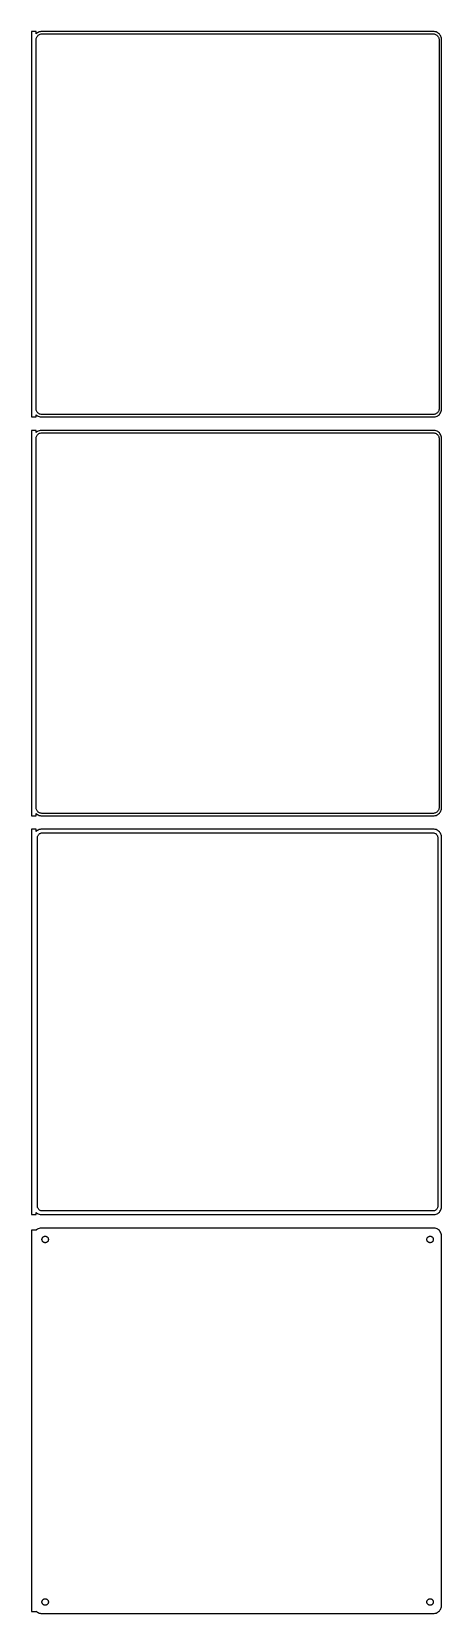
# Model space of a CAD drawing. Header units: metres. Extents: x -136 to 135, y 929 to 1975.
import ezdxf

# ---------------------------------------------------------------- set-up
doc = ezdxf.new("R2010")
doc.units = ezdxf.units.M

msp = doc.modelspace()

# ---------------------------------------------------------------- linework, layer by layer
for p, q in [((-133.5, 1975.49), (-136.5, 1975.49)), ((-136.5, 1975.49), (-136.5, 1720.51)), ((-133.5, 1974.06), (-133.5, 1975.49)), ((-133.187, 1974.35), (-133.5, 1974.06)), ((-133.5, 1970), (-133.468, 1970.5)), ((-133.5, 1726), (-133.5, 1970)), ((-133.468, 1970.5), (-133.374, 1970.99)), ((-133.374, 1970.99), (-133.219, 1971.47)), ((-133.219, 1971.47), (-133.005, 1971.93)), ((-132.679, 1974.72), (-133.187, 1974.35)), ((-133.005, 1971.93), (-132.736, 1972.35)), ((-132.736, 1972.35), (-132.416, 1972.74)), ((-132.129, 1975.02), (-132.679, 1974.72)), ((-132.416, 1972.74), (-132.05, 1973.08)), ((-131.545, 1975.26), (-132.129, 1975.02)), ((-132.05, 1973.08), (-131.643, 1973.38)), ((-131.643, 1973.38), (-131.203, 1973.62)), ((-130.937, 1975.41), (-131.545, 1975.26)), ((-131.203, 1973.62), (-130.736, 1973.8)), ((-130.314, 1975.49), (-130.937, 1975.41)), ((-130.736, 1973.8), (-130.25, 1973.93)), ((130.314, 1975.49), (-130.314, 1975.49)), ((-130.25, 1973.93), (-129.751, 1973.99)), ((-129.751, 1973.99), (129.751, 1973.99)), ((129.751, 1973.99), (130.25, 1973.93)), ((130.25, 1973.93), (130.736, 1973.8)), ((130.937, 1975.41), (130.314, 1975.49)), ((130.736, 1973.8), (131.203, 1973.62)), ((131.545, 1975.26), (130.937, 1975.41)), ((131.203, 1973.62), (131.643, 1973.38)), ((132.129, 1975.02), (131.545, 1975.26)), ((131.643, 1973.38), (132.05, 1973.08)), ((132.05, 1973.08), (132.416, 1972.74)), ((132.679, 1974.72), (132.129, 1975.02)), ((132.416, 1972.74), (132.736, 1972.35)), ((133.187, 1974.35), (132.679, 1974.72)), ((132.736, 1972.35), (133.005, 1971.93)), ((133.005, 1971.93), (133.219, 1971.47)), ((133.645, 1973.92), (133.187, 1974.35)), ((133.219, 1971.47), (133.374, 1970.99)), ((133.374, 1970.99), (133.468, 1970.5)), ((133.468, 1970.5), (133.5, 1970)), ((133.5, 1970), (133.5, 1726)), ((134.045, 1973.44), (133.645, 1973.92)), ((134.382, 1972.91), (134.045, 1973.44)), ((134.649, 1972.34), (134.382, 1972.91)), ((134.843, 1971.74), (134.649, 1972.34)), ((134.961, 1971.13), (134.843, 1971.74)), ((135, 1970.5), (134.961, 1971.13)), ((135, 1725.5), (135, 1970.5)), ((-136.5, 1720.51), (-133.5, 1720.51)), ((-133.468, 1725.5), (-133.5, 1726)), ((-133.5, 1721.94), (-133.187, 1721.65)), ((-133.5, 1720.51), (-133.5, 1721.94)), ((-133.374, 1725.01), (-133.468, 1725.5)), ((-133.219, 1724.53), (-133.374, 1725.01)), ((-133.005, 1724.07), (-133.219, 1724.53)), ((-133.187, 1721.65), (-132.679, 1721.28)), ((-132.736, 1723.65), (-133.005, 1724.07)), ((-132.416, 1723.26), (-132.736, 1723.65)), ((-132.679, 1721.28), (-132.129, 1720.98)), ((-132.05, 1722.92), (-132.416, 1723.26)), ((-132.129, 1720.98), (-131.545, 1720.74)), ((-131.643, 1722.62), (-132.05, 1722.92)), ((-131.203, 1722.38), (-131.643, 1722.62)), ((-131.545, 1720.74), (-130.937, 1720.59)), ((-130.736, 1722.2), (-131.203, 1722.38)), ((-130.937, 1720.59), (-130.314, 1720.51)), ((-130.25, 1722.07), (-130.736, 1722.2)), ((-130.314, 1720.51), (130.314, 1720.51)), ((-129.751, 1722.01), (-130.25, 1722.07)), ((129.751, 1722.01), (-129.751, 1722.01)), ((130.25, 1722.07), (129.751, 1722.01)), ((130.736, 1722.2), (130.25, 1722.07)), ((130.314, 1720.51), (130.937, 1720.59)), ((131.203, 1722.38), (130.736, 1722.2)), ((130.937, 1720.59), (131.545, 1720.74)), ((131.643, 1722.62), (131.203, 1722.38)), ((131.545, 1720.74), (132.129, 1720.98)), ((132.05, 1722.92), (131.643, 1722.62)), ((132.416, 1723.26), (132.05, 1722.92)), ((132.129, 1720.98), (132.679, 1721.28)), ((132.736, 1723.65), (132.416, 1723.26)), ((132.679, 1721.28), (133.187, 1721.65)), ((133.005, 1724.07), (132.736, 1723.65)), ((133.219, 1724.53), (133.005, 1724.07)), ((133.187, 1721.65), (133.645, 1722.08)), ((133.374, 1725.01), (133.219, 1724.53)), ((133.468, 1725.5), (133.374, 1725.01)), ((133.5, 1726), (133.468, 1725.5)), ((133.645, 1722.08), (134.045, 1722.56)), ((134.045, 1722.56), (134.382, 1723.09)), ((134.382, 1723.09), (134.649, 1723.66)), ((134.649, 1723.66), (134.843, 1724.26)), ((134.843, 1724.26), (134.961, 1724.87)), ((134.961, 1724.87), (135, 1725.5)), ((-133.5, 1711.49), (-136.5, 1711.49)), ((-136.5, 1711.49), (-136.5, 1456.51)), ((-133.5, 1710.06), (-133.5, 1711.49)), ((-133.187, 1710.35), (-133.5, 1710.06)), ((-133.468, 1706.5), (-133.374, 1706.99)), ((-133.374, 1706.99), (-133.219, 1707.47)), ((-133.219, 1707.47), (-133.005, 1707.93)), ((-132.679, 1710.72), (-133.187, 1710.35)), ((-133.005, 1707.93), (-132.736, 1708.35)), ((-132.736, 1708.35), (-132.416, 1708.74)), ((-132.129, 1711.02), (-132.679, 1710.72)), ((-132.416, 1708.74), (-132.05, 1709.08)), ((-131.545, 1711.26), (-132.129, 1711.02)), ((-132.05, 1709.08), (-131.643, 1709.38)), ((-131.643, 1709.38), (-131.203, 1709.62)), ((-130.937, 1711.41), (-131.545, 1711.26)), ((-131.203, 1709.62), (-130.736, 1709.8)), ((-130.314, 1711.49), (-130.937, 1711.41)), ((-130.736, 1709.8), (-130.25, 1709.93)), ((130.314, 1711.49), (-130.314, 1711.49)), ((-130.25, 1709.93), (-129.751, 1709.99)), ((-129.751, 1709.99), (129.751, 1709.99)), ((129.751, 1709.99), (130.25, 1709.93)), ((130.25, 1709.93), (130.736, 1709.8)), ((130.937, 1711.41), (130.314, 1711.49)), ((130.736, 1709.8), (131.203, 1709.62)), ((131.545, 1711.26), (130.937, 1711.41)), ((131.203, 1709.62), (131.643, 1709.38)), ((132.129, 1711.02), (131.545, 1711.26)), ((131.643, 1709.38), (132.05, 1709.08)), ((132.05, 1709.08), (132.416, 1708.74)), ((132.679, 1710.72), (132.129, 1711.02)), ((132.416, 1708.74), (132.736, 1708.35)), ((133.187, 1710.35), (132.679, 1710.72)), ((132.736, 1708.35), (133.005, 1707.93)), ((133.005, 1707.93), (133.219, 1707.47)), ((133.645, 1709.92), (133.187, 1710.35)), ((133.219, 1707.47), (133.374, 1706.99)), ((133.374, 1706.99), (133.468, 1706.5)), ((134.045, 1709.44), (133.645, 1709.92)), ((134.382, 1708.91), (134.045, 1709.44)), ((134.649, 1708.34), (134.382, 1708.91)), ((134.843, 1707.74), (134.649, 1708.34)), ((134.961, 1707.13), (134.843, 1707.74)), ((135, 1706.5), (134.961, 1707.13)), ((-133.5, 1706), (-133.468, 1706.5)), ((-133.5, 1462), (-133.5, 1706)), ((133.468, 1706.5), (133.5, 1706)), ((133.5, 1706), (133.5, 1462)), ((135, 1461.5), (135, 1706.5)), ((-136.5, 1456.51), (-133.5, 1456.51)), ((-133.468, 1461.5), (-133.5, 1462)), ((-133.5, 1457.94), (-133.187, 1457.65)), ((-133.5, 1456.51), (-133.5, 1457.94)), ((-133.374, 1461.01), (-133.468, 1461.5)), ((-133.219, 1460.53), (-133.374, 1461.01)), ((-133.005, 1460.07), (-133.219, 1460.53)), ((-133.187, 1457.65), (-132.679, 1457.28)), ((-132.736, 1459.65), (-133.005, 1460.07)), ((-132.416, 1459.26), (-132.736, 1459.65)), ((-132.679, 1457.28), (-132.129, 1456.98)), ((-132.05, 1458.92), (-132.416, 1459.26)), ((-132.129, 1456.98), (-131.545, 1456.74)), ((-131.643, 1458.62), (-132.05, 1458.92)), ((-131.203, 1458.38), (-131.643, 1458.62)), ((-131.545, 1456.74), (-130.937, 1456.59)), ((-130.736, 1458.2), (-131.203, 1458.38)), ((-130.937, 1456.59), (-130.314, 1456.51)), ((-130.25, 1458.07), (-130.736, 1458.2)), ((-130.314, 1456.51), (130.314, 1456.51)), ((-129.751, 1458.01), (-130.25, 1458.07)), ((129.751, 1458.01), (-129.751, 1458.01)), ((130.25, 1458.07), (129.751, 1458.01)), ((130.736, 1458.2), (130.25, 1458.07)), ((130.314, 1456.51), (130.937, 1456.59)), ((131.203, 1458.38), (130.736, 1458.2)), ((130.937, 1456.59), (131.545, 1456.74)), ((131.643, 1458.62), (131.203, 1458.38)), ((131.545, 1456.74), (132.129, 1456.98)), ((132.05, 1458.92), (131.643, 1458.62)), ((132.416, 1459.26), (132.05, 1458.92)), ((132.129, 1456.98), (132.679, 1457.28)), ((132.736, 1459.65), (132.416, 1459.26)), ((132.679, 1457.28), (133.187, 1457.65)), ((133.005, 1460.07), (132.736, 1459.65)), ((133.219, 1460.53), (133.005, 1460.07)), ((133.187, 1457.65), (133.645, 1458.08)), ((133.374, 1461.01), (133.219, 1460.53)), ((133.468, 1461.5), (133.374, 1461.01)), ((133.5, 1462), (133.468, 1461.5)), ((133.645, 1458.08), (134.045, 1458.56)), ((134.045, 1458.56), (134.382, 1459.09)), ((134.382, 1459.09), (134.649, 1459.66)), ((134.649, 1459.66), (134.843, 1460.26)), ((134.843, 1460.26), (134.961, 1460.87)), ((134.961, 1460.87), (135, 1461.5)), ((-133.5, 1447.48), (-136.5, 1447.48)), ((-136.5, 1447.48), (-136.5, 1192.52)), ((-133.5, 1446.06), (-133.5, 1447.48)), ((-133.187, 1446.35), (-133.5, 1446.06)), ((-132.679, 1446.72), (-133.187, 1446.35)), ((-132.129, 1447.02), (-132.679, 1446.72)), ((-131.545, 1447.26), (-132.129, 1447.02)), ((-130.937, 1447.41), (-131.545, 1447.26)), ((-130.314, 1447.49), (-130.937, 1447.41)), ((-130.825, 1444.82), (-130.462, 1444.96)), ((-130.462, 1444.96), (-130.083, 1445.06)), ((130.314, 1447.49), (-130.314, 1447.49)), ((-130.083, 1445.06), (-129.695, 1445.11)), ((-129.695, 1445.11), (129.695, 1445.11)), ((129.695, 1445.11), (130.083, 1445.06)), ((130.083, 1445.06), (130.462, 1444.96)), ((130.937, 1447.41), (130.314, 1447.49)), ((130.462, 1444.96), (130.825, 1444.82)), ((131.545, 1447.26), (130.937, 1447.41)), ((132.129, 1447.02), (131.545, 1447.26)), ((132.679, 1446.72), (132.129, 1447.02)), ((133.187, 1446.35), (132.679, 1446.72)), ((133.645, 1445.92), (133.187, 1446.35)), ((134.045, 1445.44), (133.645, 1445.92)), ((134.382, 1444.91), (134.045, 1445.44)), ((134.649, 1444.34), (134.382, 1444.91)), ((-132.613, 1442), (-132.588, 1442.39)), ((-132.613, 1198), (-132.613, 1442)), ((-132.588, 1442.39), (-132.515, 1442.77)), ((-132.515, 1442.77), (-132.394, 1443.15)), ((-132.394, 1443.15), (-132.228, 1443.5)), ((-132.228, 1443.5), (-132.018, 1443.83)), ((-132.018, 1443.83), (-131.769, 1444.13)), ((-131.769, 1444.13), (-131.484, 1444.4)), ((-131.484, 1444.4), (-131.168, 1444.63)), ((-131.168, 1444.63), (-130.825, 1444.82)), ((130.825, 1444.82), (131.168, 1444.63)), ((131.168, 1444.63), (131.484, 1444.4)), ((131.484, 1444.4), (131.769, 1444.13)), ((131.769, 1444.13), (132.018, 1443.83)), ((132.018, 1443.83), (132.228, 1443.5)), ((132.228, 1443.5), (132.394, 1443.15)), ((132.394, 1443.15), (132.515, 1442.77)), ((132.515, 1442.77), (132.588, 1442.39)), ((132.588, 1442.39), (132.613, 1442)), ((132.613, 1442), (132.613, 1198)), ((134.843, 1443.74), (134.649, 1444.34)), ((134.961, 1443.13), (134.843, 1443.74)), ((135, 1442.5), (134.961, 1443.13)), ((135, 1197.5), (135, 1442.5)), ((-133.5, 1192.52), (-133.5, 1193.94)), ((-133.5, 1193.94), (-133.187, 1193.65)), ((-133.187, 1193.65), (-132.679, 1193.28)), ((-132.588, 1197.61), (-132.613, 1198)), ((-132.515, 1197.23), (-132.588, 1197.61)), ((-132.394, 1196.85), (-132.515, 1197.23)), ((-132.228, 1196.5), (-132.394, 1196.85)), ((-132.018, 1196.17), (-132.228, 1196.5)), ((-131.769, 1195.87), (-132.018, 1196.17)), ((-131.484, 1195.6), (-131.769, 1195.87)), ((-131.168, 1195.37), (-131.484, 1195.6)), ((-130.825, 1195.18), (-131.168, 1195.37)), ((-130.462, 1195.04), (-130.825, 1195.18)), ((-130.083, 1194.94), (-130.462, 1195.04)), ((-129.695, 1194.89), (-130.083, 1194.94)), ((129.695, 1194.89), (-129.695, 1194.89)), ((130.083, 1194.94), (129.695, 1194.89)), ((130.462, 1195.04), (130.083, 1194.94)), ((130.825, 1195.18), (130.462, 1195.04)), ((131.168, 1195.37), (130.825, 1195.18)), ((131.484, 1195.6), (131.168, 1195.37)), ((131.769, 1195.87), (131.484, 1195.6)), ((132.018, 1196.17), (131.769, 1195.87)), ((132.228, 1196.5), (132.018, 1196.17)), ((132.394, 1196.85), (132.228, 1196.5)), ((132.515, 1197.23), (132.394, 1196.85)), ((132.588, 1197.61), (132.515, 1197.23)), ((132.613, 1198), (132.588, 1197.61)), ((132.679, 1193.28), (133.187, 1193.65)), ((133.187, 1193.65), (133.645, 1194.08)), ((133.645, 1194.08), (134.045, 1194.56)), ((134.045, 1194.56), (134.382, 1195.09)), ((134.382, 1195.09), (134.649, 1195.66)), ((134.649, 1195.66), (134.843, 1196.26)), ((134.843, 1196.26), (134.961, 1196.87)), ((134.961, 1196.87), (135, 1197.5)), ((-136.5, 1192.52), (-133.5, 1192.52)), ((-132.679, 1193.28), (-132.129, 1192.98)), ((-132.129, 1192.98), (-131.545, 1192.74)), ((-131.545, 1183.26), (-132.129, 1183.02)), ((-131.545, 1192.74), (-130.937, 1192.59)), ((-130.937, 1183.41), (-131.545, 1183.26)), ((-130.937, 1192.59), (-130.314, 1192.51)), ((-130.314, 1183.49), (-130.937, 1183.41)), ((-130.314, 1192.51), (130.314, 1192.51)), ((130.314, 1183.49), (-130.314, 1183.49)), ((130.314, 1192.51), (130.937, 1192.59)), ((130.937, 1183.41), (130.314, 1183.49)), ((130.937, 1192.59), (131.545, 1192.74)), ((131.545, 1183.26), (130.937, 1183.41)), ((131.545, 1192.74), (132.129, 1192.98)), ((132.129, 1183.02), (131.545, 1183.26)), ((132.129, 1192.98), (132.679, 1193.28)), ((-133.5, 1182.15), (-136.5, 1182.15)), ((-136.5, 1182.15), (-136.5, 929.847)), ((-133.187, 1182.35), (-133.5, 1182.06)), ((-133.5, 1182.06), (-133.5, 1182.15)), ((-132.679, 1182.72), (-133.187, 1182.35)), ((-132.129, 1183.02), (-132.679, 1182.72)), ((-129.635, 1176), (-129.618, 1176.27)), ((-129.618, 1175.73), (-129.635, 1176)), ((-129.618, 1176.27), (-129.568, 1176.53)), ((-129.568, 1175.47), (-129.618, 1175.73)), ((-129.568, 1176.53), (-129.485, 1176.79)), ((-129.485, 1175.21), (-129.568, 1175.47)), ((-129.485, 1176.79), (-129.371, 1177.03)), ((-129.371, 1174.97), (-129.485, 1175.21)), ((-129.371, 1177.03), (-129.227, 1177.26)), ((-129.227, 1174.74), (-129.371, 1174.97)), ((-129.227, 1177.26), (-129.057, 1177.46)), ((-129.057, 1174.54), (-129.227, 1174.74)), ((-129.057, 1177.46), (-128.861, 1177.65)), ((-128.861, 1174.35), (-129.057, 1174.54)), ((-128.861, 1177.65), (-128.644, 1177.8)), ((-128.644, 1174.2), (-128.861, 1174.35)), ((-128.644, 1177.8), (-128.409, 1177.93)), ((-128.409, 1174.07), (-128.644, 1174.2)), ((-128.409, 1177.93), (-128.16, 1178.03)), ((-128.16, 1173.97), (-128.409, 1174.07)), ((-128.16, 1178.03), (-127.9, 1178.1)), ((-127.9, 1173.9), (-128.16, 1173.97)), ((-127.9, 1178.1), (-127.634, 1178.13)), ((-127.634, 1173.87), (-127.9, 1173.9)), ((-127.634, 1178.13), (-127.366, 1178.13)), ((-127.366, 1173.87), (-127.634, 1173.87)), ((-127.366, 1178.13), (-127.1, 1178.1)), ((-127.1, 1173.9), (-127.366, 1173.87)), ((-127.1, 1178.1), (-126.84, 1178.03)), ((-126.84, 1173.97), (-127.1, 1173.9)), ((-126.84, 1178.03), (-126.591, 1177.93)), ((-126.591, 1174.07), (-126.84, 1173.97)), ((-126.591, 1177.93), (-126.356, 1177.8)), ((-126.356, 1174.2), (-126.591, 1174.07)), ((-126.356, 1177.8), (-126.139, 1177.65)), ((-126.139, 1174.35), (-126.356, 1174.2)), ((-126.139, 1177.65), (-125.943, 1177.46)), ((-125.943, 1174.54), (-126.139, 1174.35)), ((-125.943, 1177.46), (-125.773, 1177.26)), ((-125.773, 1174.74), (-125.943, 1174.54)), ((-125.773, 1177.26), (-125.629, 1177.03)), ((-125.629, 1174.97), (-125.773, 1174.74)), ((-125.629, 1177.03), (-125.515, 1176.79)), ((-125.515, 1175.21), (-125.629, 1174.97)), ((-125.515, 1176.79), (-125.432, 1176.53)), ((-125.432, 1175.47), (-125.515, 1175.21)), ((-125.432, 1176.53), (-125.382, 1176.27)), ((-125.382, 1175.73), (-125.432, 1175.47)), ((-125.382, 1176.27), (-125.365, 1176)), ((-125.365, 1176), (-125.382, 1175.73)), ((125.365, 1176), (125.382, 1176.27)), ((125.382, 1175.73), (125.365, 1176)), ((125.382, 1176.27), (125.432, 1176.53)), ((125.432, 1175.47), (125.382, 1175.73)), ((125.432, 1176.53), (125.515, 1176.79)), ((125.515, 1175.21), (125.432, 1175.47)), ((125.515, 1176.79), (125.629, 1177.03)), ((125.629, 1174.97), (125.515, 1175.21)), ((125.629, 1177.03), (125.773, 1177.26)), ((125.773, 1174.74), (125.629, 1174.97)), ((125.773, 1177.26), (125.943, 1177.46)), ((125.943, 1174.54), (125.773, 1174.74)), ((125.943, 1177.46), (126.139, 1177.65)), ((126.139, 1174.35), (125.943, 1174.54)), ((126.139, 1177.65), (126.356, 1177.8)), ((126.356, 1174.2), (126.139, 1174.35)), ((126.356, 1177.8), (126.591, 1177.93)), ((126.591, 1174.07), (126.356, 1174.2)), ((126.591, 1177.93), (126.84, 1178.03)), ((126.84, 1173.97), (126.591, 1174.07)), ((126.84, 1178.03), (127.1, 1178.1)), ((127.1, 1173.9), (126.84, 1173.97)), ((127.1, 1178.1), (127.366, 1178.13)), ((127.366, 1173.87), (127.1, 1173.9)), ((127.366, 1178.13), (127.634, 1178.13)), ((127.634, 1173.87), (127.366, 1173.87)), ((127.634, 1178.13), (127.9, 1178.1)), ((127.9, 1173.9), (127.634, 1173.87)), ((127.9, 1178.1), (128.16, 1178.03)), ((128.16, 1173.97), (127.9, 1173.9)), ((128.16, 1178.03), (128.409, 1177.93)), ((128.409, 1174.07), (128.16, 1173.97)), ((128.409, 1177.93), (128.644, 1177.8)), ((128.644, 1174.2), (128.409, 1174.07)), ((128.644, 1177.8), (128.861, 1177.65)), ((128.861, 1174.35), (128.644, 1174.2)), ((128.861, 1177.65), (129.057, 1177.46)), ((129.057, 1174.54), (128.861, 1174.35)), ((129.057, 1177.46), (129.227, 1177.26)), ((129.227, 1174.74), (129.057, 1174.54)), ((129.227, 1177.26), (129.371, 1177.03)), ((129.371, 1174.97), (129.227, 1174.74)), ((129.371, 1177.03), (129.485, 1176.79)), ((129.485, 1175.21), (129.371, 1174.97)), ((129.485, 1176.79), (129.568, 1176.53)), ((129.568, 1175.47), (129.485, 1175.21)), ((129.568, 1176.53), (129.618, 1176.27)), ((129.618, 1175.73), (129.568, 1175.47)), ((129.618, 1176.27), (129.635, 1176)), ((129.635, 1176), (129.618, 1175.73)), ((132.679, 1182.72), (132.129, 1183.02)), ((133.187, 1182.35), (132.679, 1182.72)), ((133.645, 1181.92), (133.187, 1182.35)), ((134.045, 1181.44), (133.645, 1181.92)), ((134.382, 1180.91), (134.045, 1181.44)), ((134.649, 1180.34), (134.382, 1180.91)), ((134.843, 1179.74), (134.649, 1180.34)), ((134.961, 1179.13), (134.843, 1179.74)), ((135, 1178.5), (134.961, 1179.13)), ((135, 933.5), (135, 1178.5)), ((-129.635, 936), (-129.618, 936.268)), ((-129.618, 935.732), (-129.635, 936)), ((-129.618, 936.268), (-129.568, 936.531)), ((-129.568, 935.469), (-129.618, 935.732)), ((-129.568, 936.531), (-129.485, 936.786)), ((-129.485, 935.214), (-129.568, 935.469)), ((-129.485, 936.786), (-129.371, 937.029)), ((-129.371, 934.971), (-129.485, 935.214)), ((-129.371, 937.029), (-129.227, 937.255)), ((-129.227, 934.745), (-129.371, 934.971)), ((-129.227, 937.255), (-129.057, 937.462)), ((-129.057, 934.538), (-129.227, 934.745)), ((-129.057, 937.462), (-128.861, 937.645)), ((-128.861, 934.355), (-129.057, 934.538)), ((-128.861, 937.645), (-128.644, 937.803)), ((-128.644, 934.197), (-128.861, 934.355)), ((-128.644, 937.803), (-128.409, 937.932)), ((-128.409, 934.068), (-128.644, 934.197)), ((-128.409, 937.932), (-128.16, 938.031)), ((-128.16, 933.969), (-128.409, 934.068)), ((-128.16, 938.031), (-127.9, 938.097)), ((-127.9, 933.903), (-128.16, 933.969)), ((-127.9, 938.097), (-127.634, 938.131)), ((-127.634, 933.869), (-127.9, 933.903)), ((-127.634, 938.131), (-127.366, 938.131)), ((-127.366, 933.869), (-127.634, 933.869)), ((-127.366, 938.131), (-127.1, 938.097)), ((-127.1, 933.903), (-127.366, 933.869)), ((-127.1, 938.097), (-126.84, 938.031)), ((-126.84, 933.969), (-127.1, 933.903)), ((-126.84, 938.031), (-126.591, 937.932)), ((-126.591, 934.068), (-126.84, 933.969)), ((-126.591, 937.932), (-126.356, 937.803)), ((-126.356, 934.197), (-126.591, 934.068)), ((-126.356, 937.803), (-126.139, 937.645)), ((-126.139, 934.355), (-126.356, 934.197)), ((-126.139, 937.645), (-125.943, 937.462)), ((-125.943, 934.538), (-126.139, 934.355)), ((-125.943, 937.462), (-125.773, 937.255)), ((-125.773, 934.745), (-125.943, 934.538)), ((-125.773, 937.255), (-125.629, 937.029)), ((-125.629, 934.971), (-125.773, 934.745)), ((-125.629, 937.029), (-125.515, 936.786)), ((-125.515, 935.214), (-125.629, 934.971)), ((-125.515, 936.786), (-125.432, 936.531)), ((-125.432, 935.469), (-125.515, 935.214)), ((-125.432, 936.531), (-125.382, 936.268)), ((-125.382, 935.732), (-125.432, 935.469)), ((-125.382, 936.268), (-125.365, 936)), ((-125.365, 936), (-125.382, 935.732)), ((125.365, 936), (125.382, 936.268)), ((125.382, 935.732), (125.365, 936)), ((125.382, 936.268), (125.432, 936.531)), ((125.432, 935.469), (125.382, 935.732)), ((125.432, 936.531), (125.515, 936.786)), ((125.515, 935.214), (125.432, 935.469)), ((125.515, 936.786), (125.629, 937.029)), ((125.629, 934.971), (125.515, 935.214)), ((125.629, 937.029), (125.773, 937.255)), ((125.773, 934.745), (125.629, 934.971)), ((125.773, 937.255), (125.943, 937.462)), ((125.943, 934.538), (125.773, 934.745)), ((125.943, 937.462), (126.139, 937.645)), ((126.139, 934.355), (125.943, 934.538)), ((126.139, 937.645), (126.356, 937.803)), ((126.356, 934.197), (126.139, 934.355)), ((126.356, 937.803), (126.591, 937.932)), ((126.591, 934.068), (126.356, 934.197)), ((126.591, 937.932), (126.84, 938.031)), ((126.84, 933.969), (126.591, 934.068)), ((126.84, 938.031), (127.1, 938.097)), ((127.1, 933.903), (126.84, 933.969)), ((127.1, 938.097), (127.366, 938.131)), ((127.366, 933.869), (127.1, 933.903)), ((127.366, 938.131), (127.634, 938.131)), ((127.634, 933.869), (127.366, 933.869)), ((127.634, 938.131), (127.9, 938.097)), ((127.9, 933.903), (127.634, 933.869)), ((127.9, 938.097), (128.16, 938.031)), ((128.16, 933.969), (127.9, 933.903)), ((128.16, 938.031), (128.409, 937.932)), ((128.409, 934.068), (128.16, 933.969)), ((128.409, 937.932), (128.644, 937.803)), ((128.644, 934.197), (128.409, 934.068)), ((128.644, 937.803), (128.861, 937.645)), ((128.861, 934.355), (128.644, 934.197)), ((128.861, 937.645), (129.057, 937.462)), ((129.057, 934.538), (128.861, 934.355)), ((129.057, 937.462), (129.227, 937.255)), ((129.227, 934.745), (129.057, 934.538)), ((129.227, 937.255), (129.371, 937.029)), ((129.371, 934.971), (129.227, 934.745)), ((129.371, 937.029), (129.485, 936.786)), ((129.485, 935.214), (129.371, 934.971)), ((129.485, 936.786), (129.568, 936.531)), ((129.568, 935.469), (129.485, 935.214)), ((129.568, 936.531), (129.618, 936.268)), ((129.618, 935.732), (129.568, 935.469)), ((129.618, 936.268), (129.635, 936)), ((129.635, 936), (129.618, 935.732)), ((134.649, 931.659), (134.843, 932.257)), ((134.843, 932.257), (134.961, 932.873)), ((134.961, 932.873), (135, 933.5)), ((-136.5, 929.847), (-133.5, 929.847)), ((-133.5, 929.847), (-133.5, 929.941)), ((-133.5, 929.941), (-133.187, 929.647)), ((-133.187, 929.647), (-132.679, 929.278)), ((-132.679, 929.278), (-132.129, 928.976)), ((-132.129, 928.976), (-131.545, 928.745)), ((-131.545, 928.745), (-130.937, 928.589)), ((-130.937, 928.589), (-130.314, 928.51)), ((-130.314, 928.51), (130.314, 928.51)), ((130.314, 928.51), (130.937, 928.589)), ((130.937, 928.589), (131.545, 928.745)), ((131.545, 928.745), (132.129, 928.976)), ((132.129, 928.976), (132.679, 929.278)), ((132.679, 929.278), (133.187, 929.647)), ((133.187, 929.647), (133.645, 930.077)), ((133.645, 930.077), (134.045, 930.561)), ((134.045, 930.561), (134.382, 931.091)), ((134.382, 931.091), (134.649, 931.659))]:
    msp.add_line(p, q)

doc.saveas('drawing.dxf')
